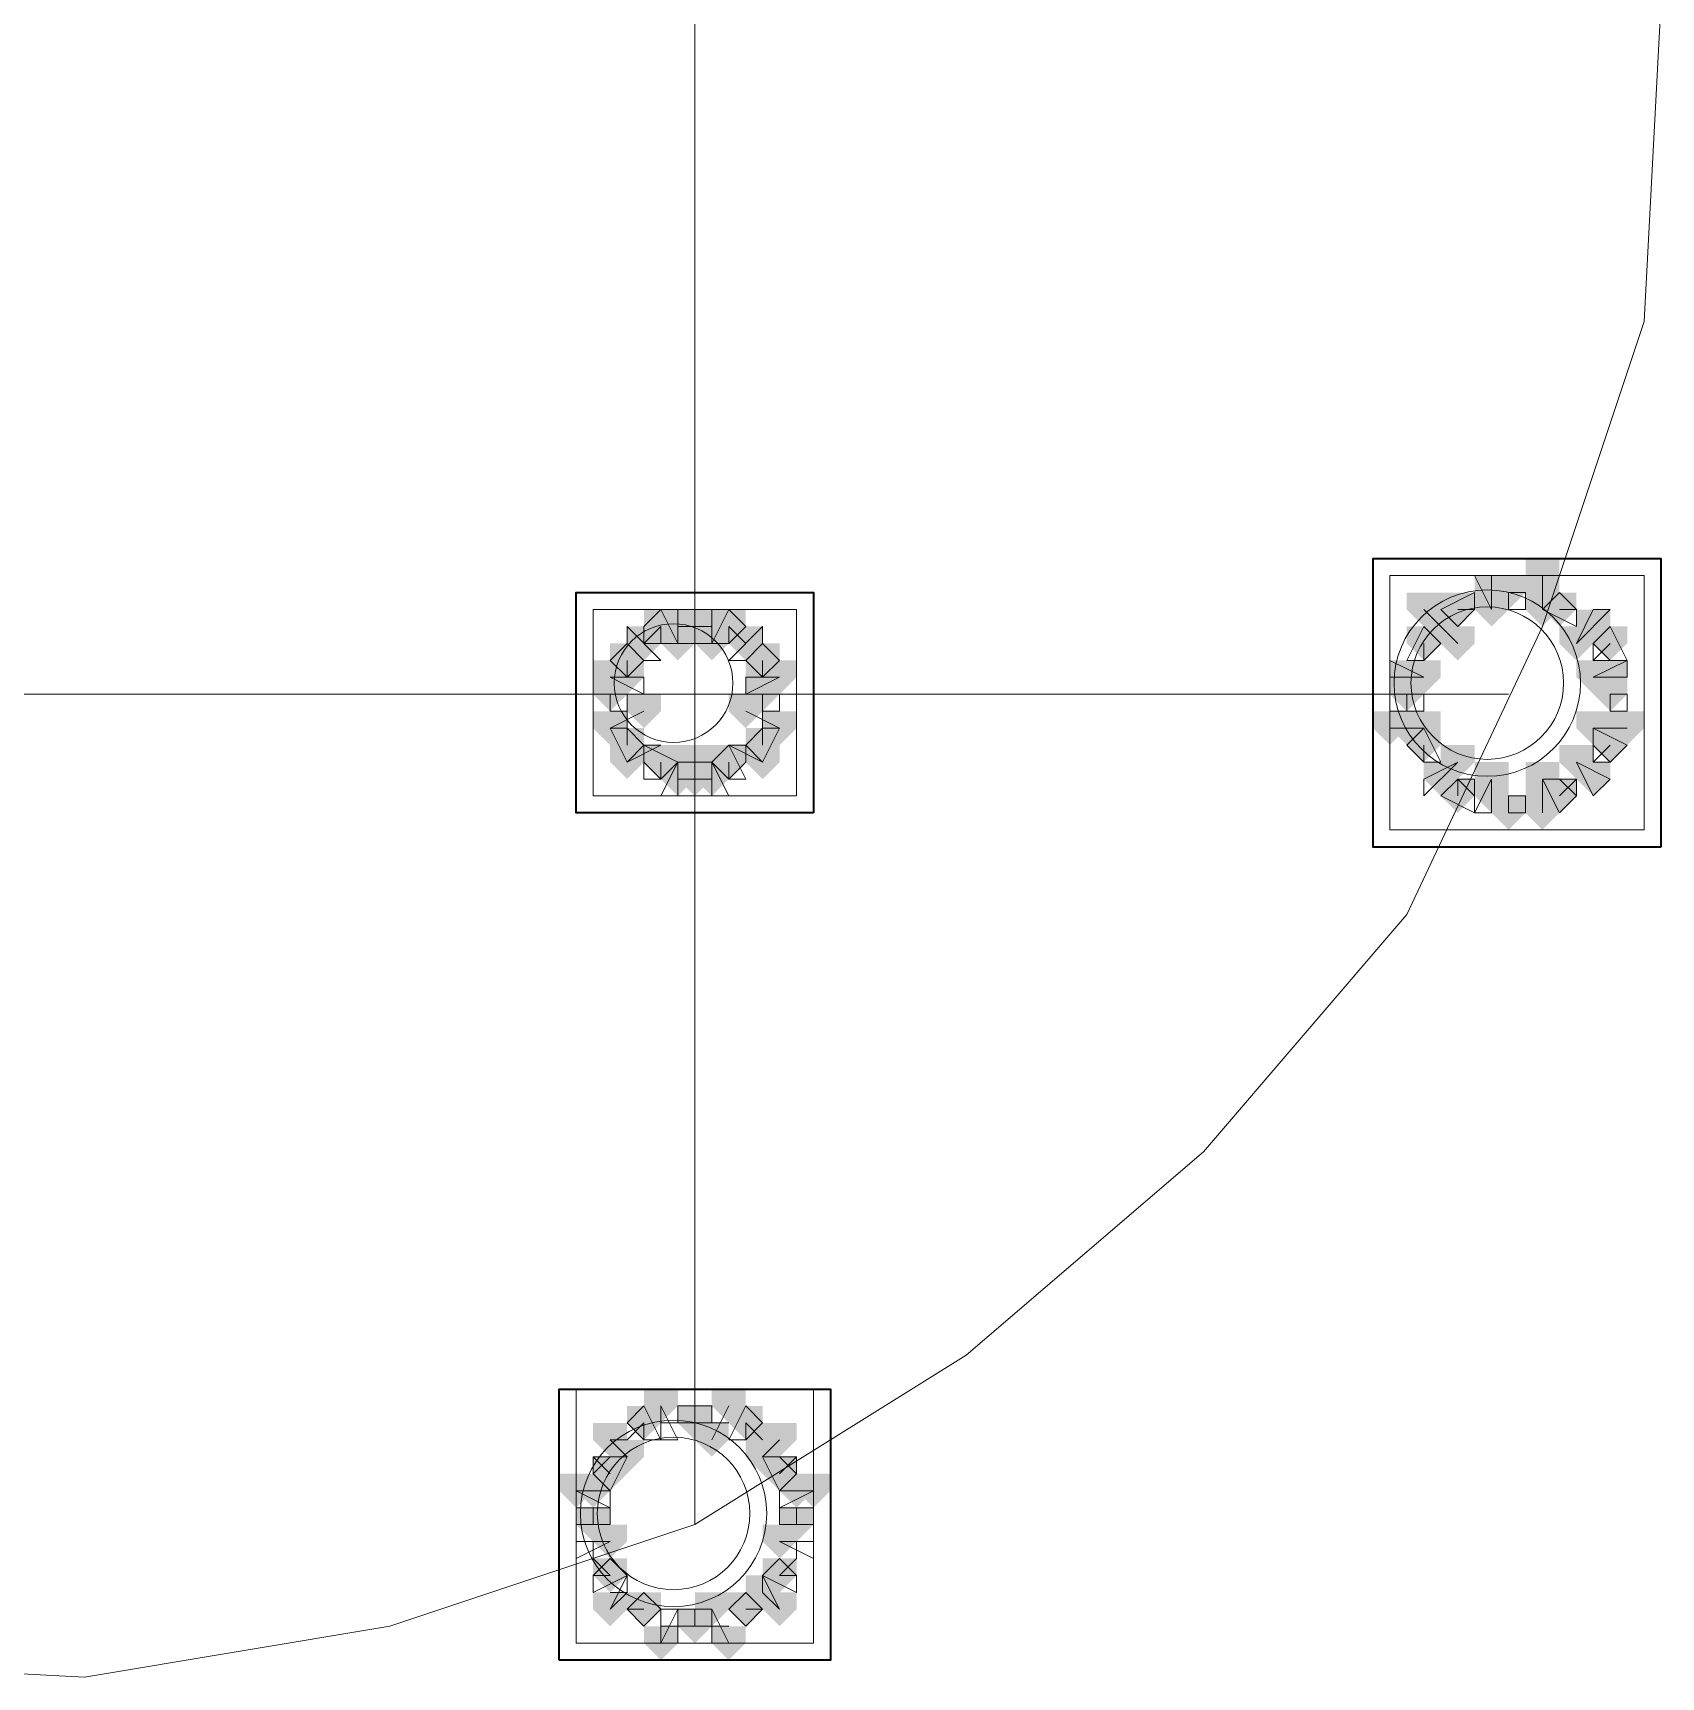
# Model space of a CAD drawing. Header units: millimetres. Extents: x 2315 to 4619, y 1334 to 1897.
# Drawn here: x 3486.15 to 3492.02, y 1548.66 to 1554.59 of the extents above; entities that cross this region are included whole.
import ezdxf

# ---------------------------------------------------------------- set-up
doc = ezdxf.new("R2010")
doc.units = ezdxf.units.MM
for name, color, linetype, true_color in [('PDF_10', 7, 'Continuous', 0x00b85c), ('PDF_AXIS', 7, 'Continuous', 0x00b85c), ('PDF_柱构件', 7, 'Continuous', 0x00b85c), ('PDF_转运站初步方案', 7, 'Continuous', 0x00b85c)]:
    doc.layers.add(name, color=color, linetype=linetype, true_color=true_color)
doc.layers.add('PDF_中心线层', color=1, linetype='Continuous')
doc.layers.add('PDF_粗实线层', color=7, linetype='Continuous')

msp = doc.modelspace()

# ---------------------------------------------------------------- hatches: boundary and pattern name
at = {"layer": 'PDF_10', "transparency": 33554559}
for points in [[(3491.4677, 1552.6298), (3491.4066, 1552.6298), (3491.4066, 1552.5687), (3491.4677, 1552.5076), (3491.5288, 1552.5687), (3491.5288, 1552.6298)], [(3491.4677, 1552.6298), (3491.4066, 1552.6298), (3491.4066, 1552.5687), (3491.4677, 1552.5076), (3491.5288, 1552.5687), (3491.5288, 1552.6298)], [(3491.2844, 1552.5687), (3491.2234, 1552.5687), (3491.2234, 1552.5076), (3491.2844, 1552.4466), (3491.3455, 1552.5076), (3491.3455, 1552.5687)], [(3491.2844, 1552.5687), (3491.2234, 1552.5687), (3491.2234, 1552.5076), (3491.2844, 1552.4466), (3491.3455, 1552.5076), (3491.3455, 1552.5687)], [(3491.2844, 1552.5687), (3491.2234, 1552.5687), (3491.2234, 1552.5076), (3491.2844, 1552.4466), (3491.3455, 1552.5076), (3491.3455, 1552.5687)], [(3491.6509, 1552.5687), (3491.5898, 1552.5687), (3491.5898, 1552.5076), (3491.6509, 1552.4466), (3491.712, 1552.5076), (3491.712, 1552.5687)], [(3491.6509, 1552.5687), (3491.5898, 1552.5687), (3491.5898, 1552.5076), (3491.6509, 1552.4466), (3491.712, 1552.5076), (3491.712, 1552.5687)], [(3488.4136, 1552.5076), (3488.3525, 1552.5076), (3488.3525, 1552.4466), (3488.4136, 1552.3855), (3488.4747, 1552.4466), (3488.4747, 1552.5076)], [(3488.4136, 1552.5076), (3488.3525, 1552.5076), (3488.3525, 1552.4466), (3488.4136, 1552.3855), (3488.4747, 1552.4466), (3488.4747, 1552.5076)], [(3488.5358, 1552.5076), (3488.4747, 1552.5076), (3488.4747, 1552.4466), (3488.5358, 1552.3855), (3488.5969, 1552.4466), (3488.5969, 1552.5076)], [(3488.5358, 1552.5076), (3488.4747, 1552.5076), (3488.4747, 1552.4466), (3488.5358, 1552.3855), (3488.5969, 1552.4466), (3488.5969, 1552.5076)], [(3488.6579, 1552.5076), (3488.5969, 1552.5076), (3488.5969, 1552.4466), (3488.6579, 1552.3855), (3488.719, 1552.4466), (3488.719, 1552.5076)], [(3488.6579, 1552.5076), (3488.5969, 1552.5076), (3488.5969, 1552.4466), (3488.6579, 1552.3855), (3488.719, 1552.4466), (3488.719, 1552.5076)], [(3491.1623, 1552.4466), (3491.1012, 1552.4466), (3491.1012, 1552.3855), (3491.1623, 1552.3244), (3491.2234, 1552.3855), (3491.2234, 1552.4466)], [(3491.1623, 1552.4466), (3491.1012, 1552.4466), (3491.1012, 1552.3855), (3491.1623, 1552.3244), (3491.2234, 1552.3855), (3491.2234, 1552.4466)], [(3491.8342, 1552.4466), (3491.7731, 1552.4466), (3491.7731, 1552.3855), (3491.8342, 1552.3244), (3491.8952, 1552.3855), (3491.8952, 1552.4466)], [(3491.8342, 1552.4466), (3491.7731, 1552.4466), (3491.7731, 1552.3855), (3491.8342, 1552.3244), (3491.8952, 1552.3855), (3491.8952, 1552.4466)], [(3488.2915, 1552.3855), (3488.2304, 1552.3855), (3488.2304, 1552.3244), (3488.2915, 1552.2633), (3488.3525, 1552.3244), (3488.3525, 1552.3855)], [(3488.2915, 1552.3855), (3488.2304, 1552.3855), (3488.2304, 1552.3244), (3488.2915, 1552.2633), (3488.3525, 1552.3244), (3488.3525, 1552.3855)], [(3488.2915, 1552.3855), (3488.2304, 1552.3855), (3488.2304, 1552.3244), (3488.2915, 1552.2633), (3488.3525, 1552.3244), (3488.3525, 1552.3855)], [(3488.7801, 1552.3855), (3488.719, 1552.3855), (3488.719, 1552.3244), (3488.7801, 1552.2633), (3488.8412, 1552.3244), (3488.8412, 1552.3855)], [(3488.7801, 1552.3855), (3488.719, 1552.3855), (3488.719, 1552.3244), (3488.7801, 1552.2633), (3488.8412, 1552.3244), (3488.8412, 1552.3855)], [(3488.7801, 1552.3855), (3488.719, 1552.3855), (3488.719, 1552.3244), (3488.7801, 1552.2633), (3488.8412, 1552.3244), (3488.8412, 1552.3855)], [(3488.2304, 1552.2633), (3488.1693, 1552.2633), (3488.1693, 1552.2022), (3488.2304, 1552.1412), (3488.2915, 1552.2022), (3488.2915, 1552.2633)], [(3488.2304, 1552.2633), (3488.1693, 1552.2633), (3488.1693, 1552.2022), (3488.2304, 1552.1412), (3488.2915, 1552.2022), (3488.2915, 1552.2633)], [(3488.7801, 1552.2633), (3488.719, 1552.2633), (3488.719, 1552.2022), (3488.7801, 1552.1412), (3488.8412, 1552.2022), (3488.8412, 1552.2633)], [(3488.7801, 1552.2633), (3488.719, 1552.2633), (3488.719, 1552.2022), (3488.7801, 1552.1412), (3488.8412, 1552.2022), (3488.8412, 1552.2633)], [(3491.1012, 1552.2633), (3491.0401, 1552.2633), (3491.0401, 1552.2022), (3491.1012, 1552.1412), (3491.1623, 1552.2022), (3491.1623, 1552.2633)], [(3491.1012, 1552.2633), (3491.0401, 1552.2633), (3491.0401, 1552.2022), (3491.1012, 1552.1412), (3491.1623, 1552.2022), (3491.1623, 1552.2633)], [(3491.8342, 1552.2633), (3491.7731, 1552.2633), (3491.7731, 1552.2022), (3491.8342, 1552.1412), (3491.8952, 1552.2022), (3491.8952, 1552.2633)], [(3491.8342, 1552.2633), (3491.7731, 1552.2633), (3491.7731, 1552.2022), (3491.8342, 1552.1412), (3491.8952, 1552.2022), (3491.8952, 1552.2633)], [(3488.2915, 1552.0801), (3488.2304, 1552.0801), (3488.2304, 1552.019), (3488.2915, 1551.9579), (3488.3525, 1552.019), (3488.3525, 1552.0801)], [(3488.2915, 1552.0801), (3488.2304, 1552.0801), (3488.2304, 1552.019), (3488.2915, 1551.9579), (3488.3525, 1552.019), (3488.3525, 1552.0801)], [(3488.7801, 1552.0801), (3488.719, 1552.0801), (3488.719, 1552.019), (3488.7801, 1551.9579), (3488.8412, 1552.019), (3488.8412, 1552.0801)], [(3488.7801, 1552.0801), (3488.719, 1552.0801), (3488.719, 1552.019), (3488.7801, 1551.9579), (3488.8412, 1552.019), (3488.8412, 1552.0801)], [(3491.1623, 1552.0801), (3491.1012, 1552.0801), (3491.1012, 1552.019), (3491.1623, 1551.9579), (3491.2234, 1552.019), (3491.2234, 1552.0801)], [(3491.1623, 1552.0801), (3491.1012, 1552.0801), (3491.1012, 1552.019), (3491.1623, 1551.9579), (3491.2234, 1552.019), (3491.2234, 1552.0801)], [(3491.8342, 1552.0801), (3491.7731, 1552.0801), (3491.7731, 1552.019), (3491.8342, 1551.9579), (3491.8952, 1552.019), (3491.8952, 1552.0801)], [(3491.8342, 1552.0801), (3491.7731, 1552.0801), (3491.7731, 1552.019), (3491.8342, 1551.9579), (3491.8952, 1552.019), (3491.8952, 1552.0801)], [(3488.4136, 1552.019), (3488.3525, 1552.019), (3488.3525, 1551.9579), (3488.4136, 1551.8968), (3488.4747, 1551.9579), (3488.4747, 1552.019)], [(3488.4136, 1552.019), (3488.3525, 1552.019), (3488.3525, 1551.9579), (3488.4136, 1551.8968), (3488.4747, 1551.9579), (3488.4747, 1552.019)], [(3488.6579, 1552.019), (3488.5969, 1552.019), (3488.5969, 1551.9579), (3488.6579, 1551.8968), (3488.719, 1551.9579), (3488.719, 1552.019)], [(3488.6579, 1552.019), (3488.5969, 1552.019), (3488.5969, 1551.9579), (3488.6579, 1551.8968), (3488.719, 1551.9579), (3488.719, 1552.019)], [(3488.5358, 1551.9579), (3488.4747, 1551.9579), (3488.4747, 1551.8968), (3488.5358, 1551.8357), (3488.5969, 1551.8968), (3488.5969, 1551.9579)], [(3488.5358, 1551.9579), (3488.4747, 1551.9579), (3488.4747, 1551.8968), (3488.5358, 1551.8357), (3488.5969, 1551.8968), (3488.5969, 1551.9579)], [(3491.2844, 1551.8968), (3491.2234, 1551.8968), (3491.2234, 1551.8357), (3491.2844, 1551.7747), (3491.3455, 1551.8357), (3491.3455, 1551.8968)], [(3491.2844, 1551.8968), (3491.2234, 1551.8968), (3491.2234, 1551.8357), (3491.2844, 1551.7747), (3491.3455, 1551.8357), (3491.3455, 1551.8968)], [(3491.6509, 1551.8968), (3491.5898, 1551.8968), (3491.5898, 1551.8357), (3491.6509, 1551.7747), (3491.712, 1551.8357), (3491.712, 1551.8968)], [(3491.6509, 1551.8968), (3491.5898, 1551.8968), (3491.5898, 1551.8357), (3491.6509, 1551.7747), (3491.712, 1551.8357), (3491.712, 1551.8968)], [(3491.4677, 1551.8357), (3491.4066, 1551.8357), (3491.4066, 1551.7747), (3491.4677, 1551.7136), (3491.5288, 1551.7747), (3491.5288, 1551.8357)], [(3491.4677, 1551.8357), (3491.4066, 1551.8357), (3491.4066, 1551.7747), (3491.4677, 1551.7136), (3491.5288, 1551.7747), (3491.5288, 1551.8357)], [(3488.3525, 1549.6368), (3488.2915, 1549.6368), (3488.2915, 1549.5757), (3488.3525, 1549.5147), (3488.4136, 1549.5757), (3488.4136, 1549.6368)], [(3488.3525, 1549.6368), (3488.2915, 1549.6368), (3488.2915, 1549.5757), (3488.3525, 1549.5147), (3488.4136, 1549.5757), (3488.4136, 1549.6368)], [(3488.5358, 1549.6368), (3488.4747, 1549.6368), (3488.4747, 1549.5757), (3488.5358, 1549.5147), (3488.5969, 1549.5757), (3488.5969, 1549.6368)], [(3488.5358, 1549.6368), (3488.4747, 1549.6368), (3488.4747, 1549.5757), (3488.5358, 1549.5147), (3488.5969, 1549.5757), (3488.5969, 1549.6368)], [(3488.719, 1549.6368), (3488.6579, 1549.6368), (3488.6579, 1549.5757), (3488.719, 1549.5147), (3488.7801, 1549.5757), (3488.7801, 1549.6368)], [(3488.719, 1549.6368), (3488.6579, 1549.6368), (3488.6579, 1549.5757), (3488.719, 1549.5147), (3488.7801, 1549.5757), (3488.7801, 1549.6368)], [(3488.2304, 1549.4536), (3488.1693, 1549.4536), (3488.1693, 1549.3925), (3488.2304, 1549.3314), (3488.2915, 1549.3925), (3488.2915, 1549.4536)], [(3488.2304, 1549.4536), (3488.1693, 1549.4536), (3488.1693, 1549.3925), (3488.2304, 1549.3314), (3488.2915, 1549.3925), (3488.2915, 1549.4536)], [(3488.8412, 1549.4536), (3488.7801, 1549.4536), (3488.7801, 1549.3925), (3488.8412, 1549.3314), (3488.9023, 1549.3925), (3488.9023, 1549.4536)], [(3488.8412, 1549.4536), (3488.7801, 1549.4536), (3488.7801, 1549.3925), (3488.8412, 1549.3314), (3488.9023, 1549.3925), (3488.9023, 1549.4536)], [(3488.1693, 1549.2703), (3488.1082, 1549.2703), (3488.1082, 1549.2093), (3488.1693, 1549.1482), (3488.2304, 1549.2093), (3488.2304, 1549.2703)], [(3488.1693, 1549.2703), (3488.1082, 1549.2703), (3488.1082, 1549.2093), (3488.1693, 1549.1482), (3488.2304, 1549.2093), (3488.2304, 1549.2703)], [(3488.9023, 1549.2703), (3488.8412, 1549.2703), (3488.8412, 1549.2093), (3488.9023, 1549.1482), (3488.9634, 1549.2093), (3488.9634, 1549.2703)], [(3488.9023, 1549.2703), (3488.8412, 1549.2703), (3488.8412, 1549.2093), (3488.9023, 1549.1482), (3488.9634, 1549.2093), (3488.9634, 1549.2703)], [(3488.2304, 1549.0871), (3488.1693, 1549.0871), (3488.1693, 1549.026), (3488.2304, 1548.9649), (3488.2915, 1549.026), (3488.2915, 1549.0871)], [(3488.2304, 1549.0871), (3488.1693, 1549.0871), (3488.1693, 1549.026), (3488.2304, 1548.9649), (3488.2915, 1549.026), (3488.2915, 1549.0871)], [(3488.8412, 1549.0871), (3488.7801, 1549.0871), (3488.7801, 1549.026), (3488.8412, 1548.9649), (3488.9023, 1549.026), (3488.9023, 1549.0871)], [(3488.8412, 1549.0871), (3488.7801, 1549.0871), (3488.7801, 1549.026), (3488.8412, 1548.9649), (3488.9023, 1549.026), (3488.9023, 1549.0871)], [(3488.3525, 1548.9649), (3488.2915, 1548.9649), (3488.2915, 1548.9039), (3488.3525, 1548.8428), (3488.4136, 1548.9039), (3488.4136, 1548.9649)], [(3488.3525, 1548.9649), (3488.2915, 1548.9649), (3488.2915, 1548.9039), (3488.3525, 1548.8428), (3488.4136, 1548.9039), (3488.4136, 1548.9649)], [(3488.3525, 1548.9649), (3488.2915, 1548.9649), (3488.2915, 1548.9039), (3488.3525, 1548.8428), (3488.4136, 1548.9039), (3488.4136, 1548.9649)], [(3488.719, 1548.9649), (3488.6579, 1548.9649), (3488.6579, 1548.9039), (3488.719, 1548.8428), (3488.7801, 1548.9039), (3488.7801, 1548.9649)], [(3488.719, 1548.9649), (3488.6579, 1548.9649), (3488.6579, 1548.9039), (3488.719, 1548.8428), (3488.7801, 1548.9039), (3488.7801, 1548.9649)], [(3488.719, 1548.9649), (3488.6579, 1548.9649), (3488.6579, 1548.9039), (3488.719, 1548.8428), (3488.7801, 1548.9039), (3488.7801, 1548.9649)], [(3488.5358, 1548.9039), (3488.4747, 1548.9039), (3488.4747, 1548.8428), (3488.5358, 1548.7817), (3488.5969, 1548.8428), (3488.5969, 1548.9039)], [(3488.5358, 1548.9039), (3488.4747, 1548.9039), (3488.4747, 1548.8428), (3488.5358, 1548.7817), (3488.5969, 1548.8428), (3488.5969, 1548.9039)]]:
    msp.add_hatch(color=256, dxfattribs=at).paths.add_polyline_path(points)
at = {"layer": 'PDF_柱构件', "transparency": 33554559}
for points in [[(3491.5898, 1552.6909), (3491.5288, 1552.6909), (3491.5288, 1552.6298), (3491.5898, 1552.5687), (3491.6509, 1552.6298), (3491.6509, 1552.6909)], [(3491.4066, 1552.6298), (3491.3455, 1552.6298), (3491.3455, 1552.5687), (3491.4066, 1552.5076), (3491.4677, 1552.5687), (3491.4677, 1552.6298)], [(3491.5898, 1552.6298), (3491.5288, 1552.6298), (3491.5288, 1552.5687), (3491.5898, 1552.5076), (3491.6509, 1552.5687), (3491.6509, 1552.6298)], [(3491.1623, 1552.5687), (3491.1012, 1552.5687), (3491.1012, 1552.5076), (3491.1623, 1552.4466), (3491.2234, 1552.5076), (3491.2234, 1552.5687)], [(3491.4066, 1552.5687), (3491.3455, 1552.5687), (3491.3455, 1552.5076), (3491.4066, 1552.4466), (3491.4677, 1552.5076), (3491.4677, 1552.5687)], [(3491.5898, 1552.5687), (3491.5288, 1552.5687), (3491.5288, 1552.5076), (3491.5898, 1552.4466), (3491.6509, 1552.5076), (3491.6509, 1552.5687)], [(3488.4747, 1552.5076), (3488.4136, 1552.5076), (3488.4136, 1552.4466), (3488.4747, 1552.3855), (3488.5358, 1552.4466), (3488.5358, 1552.5076)], [(3488.5969, 1552.5076), (3488.5358, 1552.5076), (3488.5358, 1552.4466), (3488.5969, 1552.3855), (3488.6579, 1552.4466), (3488.6579, 1552.5076)], [(3491.2234, 1552.5076), (3491.1623, 1552.5076), (3491.1623, 1552.4466), (3491.2234, 1552.3855), (3491.2844, 1552.4466), (3491.2844, 1552.5076)], [(3491.7731, 1552.5076), (3491.712, 1552.5076), (3491.712, 1552.4466), (3491.7731, 1552.3855), (3491.8342, 1552.4466), (3491.8342, 1552.5076)], [(3488.3525, 1552.4466), (3488.2915, 1552.4466), (3488.2915, 1552.3855), (3488.3525, 1552.3244), (3488.4136, 1552.3855), (3488.4136, 1552.4466)], [(3488.4747, 1552.4466), (3488.4136, 1552.4466), (3488.4136, 1552.3855), (3488.4747, 1552.3244), (3488.5358, 1552.3855), (3488.5358, 1552.4466)], [(3488.5969, 1552.4466), (3488.5358, 1552.4466), (3488.5358, 1552.3855), (3488.5969, 1552.3244), (3488.6579, 1552.3855), (3488.6579, 1552.4466)], [(3488.719, 1552.4466), (3488.6579, 1552.4466), (3488.6579, 1552.3855), (3488.719, 1552.3244), (3488.7801, 1552.3855), (3488.7801, 1552.4466)], [(3491.2844, 1552.4466), (3491.2234, 1552.4466), (3491.2234, 1552.3855), (3491.2844, 1552.3244), (3491.3455, 1552.3855), (3491.3455, 1552.4466)], [(3491.712, 1552.4466), (3491.6509, 1552.4466), (3491.6509, 1552.3855), (3491.712, 1552.3244), (3491.7731, 1552.3855), (3491.7731, 1552.4466)], [(3488.2304, 1552.3244), (3488.1693, 1552.3244), (3488.1693, 1552.2633), (3488.2304, 1552.2022), (3488.2915, 1552.2633), (3488.2915, 1552.3244)], [(3488.2915, 1552.3244), (3488.2304, 1552.3244), (3488.2304, 1552.2633), (3488.2915, 1552.2022), (3488.3525, 1552.2633), (3488.3525, 1552.3244)], [(3488.7801, 1552.3244), (3488.719, 1552.3244), (3488.719, 1552.2633), (3488.7801, 1552.2022), (3488.8412, 1552.2633), (3488.8412, 1552.3244)], [(3488.8412, 1552.3244), (3488.7801, 1552.3244), (3488.7801, 1552.2633), (3488.8412, 1552.2022), (3488.9023, 1552.2633), (3488.9023, 1552.3244)], [(3491.1012, 1552.3244), (3491.0401, 1552.3244), (3491.0401, 1552.2633), (3491.1012, 1552.2022), (3491.1623, 1552.2633), (3491.1623, 1552.3244)], [(3491.1623, 1552.3244), (3491.1012, 1552.3244), (3491.1012, 1552.2633), (3491.1623, 1552.2022), (3491.2234, 1552.2633), (3491.2234, 1552.3244)], [(3491.7731, 1552.3244), (3491.712, 1552.3244), (3491.712, 1552.2633), (3491.7731, 1552.2022), (3491.8342, 1552.2633), (3491.8342, 1552.3244)], [(3491.8342, 1552.3244), (3491.7731, 1552.3244), (3491.7731, 1552.2633), (3491.8342, 1552.2022), (3491.8952, 1552.2633), (3491.8952, 1552.3244)], [(3488.3525, 1552.2022), (3488.2915, 1552.2022), (3488.2915, 1552.1412), (3488.3525, 1552.0801), (3488.4136, 1552.1412), (3488.4136, 1552.2022)], [(3488.719, 1552.2022), (3488.6579, 1552.2022), (3488.6579, 1552.1412), (3488.719, 1552.0801), (3488.7801, 1552.1412), (3488.7801, 1552.2022)], [(3488.2304, 1552.1412), (3488.1693, 1552.1412), (3488.1693, 1552.0801), (3488.2304, 1552.019), (3488.2915, 1552.0801), (3488.2915, 1552.1412)], [(3488.8412, 1552.1412), (3488.7801, 1552.1412), (3488.7801, 1552.0801), (3488.8412, 1552.019), (3488.9023, 1552.0801), (3488.9023, 1552.1412)], [(3491.0401, 1552.1412), (3490.979, 1552.1412), (3490.979, 1552.0801), (3491.0401, 1552.019), (3491.1012, 1552.0801), (3491.1012, 1552.1412)], [(3491.1012, 1552.1412), (3491.0401, 1552.1412), (3491.0401, 1552.0801), (3491.1012, 1552.019), (3491.1623, 1552.0801), (3491.1623, 1552.1412)], [(3491.1623, 1552.1412), (3491.1012, 1552.1412), (3491.1012, 1552.0801), (3491.1623, 1552.019), (3491.2234, 1552.0801), (3491.2234, 1552.1412)], [(3491.7731, 1552.1412), (3491.712, 1552.1412), (3491.712, 1552.0801), (3491.7731, 1552.019), (3491.8342, 1552.0801), (3491.8342, 1552.1412)], [(3491.8342, 1552.1412), (3491.7731, 1552.1412), (3491.7731, 1552.0801), (3491.8342, 1552.019), (3491.8952, 1552.0801), (3491.8952, 1552.1412)], [(3491.8952, 1552.1412), (3491.8342, 1552.1412), (3491.8342, 1552.0801), (3491.8952, 1552.019), (3491.9563, 1552.0801), (3491.9563, 1552.1412)], [(3488.2915, 1552.019), (3488.2304, 1552.019), (3488.2304, 1551.9579), (3488.2915, 1551.8968), (3488.3525, 1551.9579), (3488.3525, 1552.019)], [(3488.4747, 1552.019), (3488.4136, 1552.019), (3488.4136, 1551.9579), (3488.4747, 1551.8968), (3488.5358, 1551.9579), (3488.5358, 1552.019)], [(3488.5969, 1552.019), (3488.5358, 1552.019), (3488.5358, 1551.9579), (3488.5969, 1551.8968), (3488.6579, 1551.9579), (3488.6579, 1552.019)], [(3488.7801, 1552.019), (3488.719, 1552.019), (3488.719, 1551.9579), (3488.7801, 1551.8968), (3488.8412, 1551.9579), (3488.8412, 1552.019)], [(3491.2844, 1552.019), (3491.2234, 1552.019), (3491.2234, 1551.9579), (3491.2844, 1551.8968), (3491.3455, 1551.9579), (3491.3455, 1552.019)], [(3491.712, 1552.019), (3491.6509, 1552.019), (3491.6509, 1551.9579), (3491.712, 1551.8968), (3491.7731, 1551.9579), (3491.7731, 1552.019)], [(3488.4747, 1551.9579), (3488.4136, 1551.9579), (3488.4136, 1551.8968), (3488.4747, 1551.8357), (3488.5358, 1551.8968), (3488.5358, 1551.9579)], [(3488.5969, 1551.9579), (3488.5358, 1551.9579), (3488.5358, 1551.8968), (3488.5969, 1551.8357), (3488.6579, 1551.8968), (3488.6579, 1551.9579)], [(3491.2234, 1551.9579), (3491.1623, 1551.9579), (3491.1623, 1551.8968), (3491.2234, 1551.8357), (3491.2844, 1551.8968), (3491.2844, 1551.9579)], [(3491.4066, 1551.9579), (3491.3455, 1551.9579), (3491.3455, 1551.8968), (3491.4066, 1551.8357), (3491.4677, 1551.8968), (3491.4677, 1551.9579)], [(3491.5898, 1551.9579), (3491.5288, 1551.9579), (3491.5288, 1551.8968), (3491.5898, 1551.8357), (3491.6509, 1551.8968), (3491.6509, 1551.9579)], [(3491.7731, 1551.9579), (3491.712, 1551.9579), (3491.712, 1551.8968), (3491.7731, 1551.8357), (3491.8342, 1551.8968), (3491.8342, 1551.9579)], [(3491.4066, 1551.8968), (3491.3455, 1551.8968), (3491.3455, 1551.8357), (3491.4066, 1551.7747), (3491.4677, 1551.8357), (3491.4677, 1551.8968)], [(3491.5898, 1551.8968), (3491.5288, 1551.8968), (3491.5288, 1551.8357), (3491.5898, 1551.7747), (3491.6509, 1551.8357), (3491.6509, 1551.8968)], [(3491.5898, 1551.8357), (3491.5288, 1551.8357), (3491.5288, 1551.7747), (3491.5898, 1551.7136), (3491.6509, 1551.7747), (3491.6509, 1551.8357)], [(3488.4136, 1549.6979), (3488.3525, 1549.6979), (3488.3525, 1549.6368), (3488.4136, 1549.5757), (3488.4747, 1549.6368), (3488.4747, 1549.6979)], [(3488.6579, 1549.6979), (3488.5969, 1549.6979), (3488.5969, 1549.6368), (3488.6579, 1549.5757), (3488.719, 1549.6368), (3488.719, 1549.6979)], [(3488.2304, 1549.5757), (3488.1693, 1549.5757), (3488.1693, 1549.5147), (3488.2304, 1549.4536), (3488.2915, 1549.5147), (3488.2915, 1549.5757)], [(3488.5969, 1549.5757), (3488.5358, 1549.5757), (3488.5358, 1549.5147), (3488.5969, 1549.4536), (3488.6579, 1549.5147), (3488.6579, 1549.5757)], [(3488.7801, 1549.5757), (3488.719, 1549.5757), (3488.719, 1549.5147), (3488.7801, 1549.4536), (3488.8412, 1549.5147), (3488.8412, 1549.5757)], [(3488.8412, 1549.5757), (3488.7801, 1549.5757), (3488.7801, 1549.5147), (3488.8412, 1549.4536), (3488.9023, 1549.5147), (3488.9023, 1549.5757)], [(3488.2915, 1549.5147), (3488.2304, 1549.5147), (3488.2304, 1549.4536), (3488.2915, 1549.3925), (3488.3525, 1549.4536), (3488.3525, 1549.5147)], [(3488.7801, 1549.5147), (3488.719, 1549.5147), (3488.719, 1549.4536), (3488.7801, 1549.3925), (3488.8412, 1549.4536), (3488.8412, 1549.5147)], [(3488.1082, 1549.3925), (3488.0471, 1549.3925), (3488.0471, 1549.3314), (3488.1082, 1549.2703), (3488.1693, 1549.3314), (3488.1693, 1549.3925)], [(3488.1693, 1549.3925), (3488.1082, 1549.3925), (3488.1082, 1549.3314), (3488.1693, 1549.2703), (3488.2304, 1549.3314), (3488.2304, 1549.3925)], [(3488.9023, 1549.3925), (3488.8412, 1549.3925), (3488.8412, 1549.3314), (3488.9023, 1549.2703), (3488.9634, 1549.3314), (3488.9634, 1549.3925)], [(3488.9634, 1549.3925), (3488.9023, 1549.3925), (3488.9023, 1549.3314), (3488.9634, 1549.2703), (3489.0244, 1549.3314), (3489.0244, 1549.3925)], [(3488.2304, 1549.2093), (3488.1693, 1549.2093), (3488.1693, 1549.1482), (3488.2304, 1549.0871), (3488.2915, 1549.1482), (3488.2915, 1549.2093)], [(3488.8412, 1549.2093), (3488.7801, 1549.2093), (3488.7801, 1549.1482), (3488.8412, 1549.0871), (3488.9023, 1549.1482), (3488.9023, 1549.2093)], [(3488.7801, 1549.026), (3488.719, 1549.026), (3488.719, 1548.9649), (3488.7801, 1548.9039), (3488.8412, 1548.9649), (3488.8412, 1549.026)], [(3488.2304, 1548.9649), (3488.1693, 1548.9649), (3488.1693, 1548.9039), (3488.2304, 1548.8428), (3488.2915, 1548.9039), (3488.2915, 1548.9649)], [(3488.5969, 1548.9649), (3488.5358, 1548.9649), (3488.5358, 1548.9039), (3488.5969, 1548.8428), (3488.6579, 1548.9039), (3488.6579, 1548.9649)], [(3488.8412, 1548.9649), (3488.7801, 1548.9649), (3488.7801, 1548.9039), (3488.8412, 1548.8428), (3488.9023, 1548.9039), (3488.9023, 1548.9649)], [(3488.4136, 1548.8428), (3488.3525, 1548.8428), (3488.3525, 1548.7817), (3488.4136, 1548.7206), (3488.4747, 1548.7817), (3488.4747, 1548.8428)], [(3488.6579, 1548.8428), (3488.5969, 1548.8428), (3488.5969, 1548.7817), (3488.6579, 1548.7206), (3488.719, 1548.7817), (3488.719, 1548.8428)]]:
    msp.add_hatch(color=256, dxfattribs=at).paths.add_polyline_path(points)
at = {"layer": 'PDF_转运站初步方案', "transparency": 33554559}
for points in [[(3491.4677, 1552.6298), (3491.4066, 1552.6298), (3491.4066, 1552.5687), (3491.4677, 1552.5076), (3491.5288, 1552.5687), (3491.5288, 1552.6298)], [(3491.4677, 1552.6298), (3491.4066, 1552.6298), (3491.4066, 1552.5687), (3491.4677, 1552.5076), (3491.5288, 1552.5687), (3491.5288, 1552.6298)], [(3491.2844, 1552.5687), (3491.2234, 1552.5687), (3491.2234, 1552.5076), (3491.2844, 1552.4466), (3491.3455, 1552.5076), (3491.3455, 1552.5687)], [(3491.2844, 1552.5687), (3491.2234, 1552.5687), (3491.2234, 1552.5076), (3491.2844, 1552.4466), (3491.3455, 1552.5076), (3491.3455, 1552.5687)], [(3491.6509, 1552.5687), (3491.5898, 1552.5687), (3491.5898, 1552.5076), (3491.6509, 1552.4466), (3491.712, 1552.5076), (3491.712, 1552.5687)], [(3491.6509, 1552.5687), (3491.5898, 1552.5687), (3491.5898, 1552.5076), (3491.6509, 1552.4466), (3491.712, 1552.5076), (3491.712, 1552.5687)], [(3488.4136, 1552.5076), (3488.3525, 1552.5076), (3488.3525, 1552.4466), (3488.4136, 1552.3855), (3488.4747, 1552.4466), (3488.4747, 1552.5076)], [(3488.4136, 1552.5076), (3488.3525, 1552.5076), (3488.3525, 1552.4466), (3488.4136, 1552.3855), (3488.4747, 1552.4466), (3488.4747, 1552.5076)], [(3488.5358, 1552.5076), (3488.4747, 1552.5076), (3488.4747, 1552.4466), (3488.5358, 1552.3855), (3488.5969, 1552.4466), (3488.5969, 1552.5076)], [(3488.5358, 1552.5076), (3488.4747, 1552.5076), (3488.4747, 1552.4466), (3488.5358, 1552.3855), (3488.5969, 1552.4466), (3488.5969, 1552.5076)], [(3488.6579, 1552.5076), (3488.5969, 1552.5076), (3488.5969, 1552.4466), (3488.6579, 1552.3855), (3488.719, 1552.4466), (3488.719, 1552.5076)], [(3488.6579, 1552.5076), (3488.5969, 1552.5076), (3488.5969, 1552.4466), (3488.6579, 1552.3855), (3488.719, 1552.4466), (3488.719, 1552.5076)], [(3491.1623, 1552.4466), (3491.1012, 1552.4466), (3491.1012, 1552.3855), (3491.1623, 1552.3244), (3491.2234, 1552.3855), (3491.2234, 1552.4466)], [(3491.1623, 1552.4466), (3491.1012, 1552.4466), (3491.1012, 1552.3855), (3491.1623, 1552.3244), (3491.2234, 1552.3855), (3491.2234, 1552.4466)], [(3491.8342, 1552.4466), (3491.7731, 1552.4466), (3491.7731, 1552.3855), (3491.8342, 1552.3244), (3491.8952, 1552.3855), (3491.8952, 1552.4466)], [(3491.8342, 1552.4466), (3491.7731, 1552.4466), (3491.7731, 1552.3855), (3491.8342, 1552.3244), (3491.8952, 1552.3855), (3491.8952, 1552.4466)], [(3488.2915, 1552.3855), (3488.2304, 1552.3855), (3488.2304, 1552.3244), (3488.2915, 1552.2633), (3488.3525, 1552.3244), (3488.3525, 1552.3855)], [(3488.2915, 1552.3855), (3488.2304, 1552.3855), (3488.2304, 1552.3244), (3488.2915, 1552.2633), (3488.3525, 1552.3244), (3488.3525, 1552.3855)], [(3488.7801, 1552.3855), (3488.719, 1552.3855), (3488.719, 1552.3244), (3488.7801, 1552.2633), (3488.8412, 1552.3244), (3488.8412, 1552.3855)], [(3488.7801, 1552.3855), (3488.719, 1552.3855), (3488.719, 1552.3244), (3488.7801, 1552.2633), (3488.8412, 1552.3244), (3488.8412, 1552.3855)], [(3488.2304, 1552.2633), (3488.1693, 1552.2633), (3488.1693, 1552.2022), (3488.2304, 1552.1412), (3488.2915, 1552.2022), (3488.2915, 1552.2633)], [(3488.2304, 1552.2633), (3488.1693, 1552.2633), (3488.1693, 1552.2022), (3488.2304, 1552.1412), (3488.2915, 1552.2022), (3488.2915, 1552.2633)], [(3488.7801, 1552.2633), (3488.719, 1552.2633), (3488.719, 1552.2022), (3488.7801, 1552.1412), (3488.8412, 1552.2022), (3488.8412, 1552.2633)], [(3488.7801, 1552.2633), (3488.719, 1552.2633), (3488.719, 1552.2022), (3488.7801, 1552.1412), (3488.8412, 1552.2022), (3488.8412, 1552.2633)], [(3491.1012, 1552.2633), (3491.0401, 1552.2633), (3491.0401, 1552.2022), (3491.1012, 1552.1412), (3491.1623, 1552.2022), (3491.1623, 1552.2633)], [(3491.1012, 1552.2633), (3491.0401, 1552.2633), (3491.0401, 1552.2022), (3491.1012, 1552.1412), (3491.1623, 1552.2022), (3491.1623, 1552.2633)], [(3491.8342, 1552.2633), (3491.7731, 1552.2633), (3491.7731, 1552.2022), (3491.8342, 1552.1412), (3491.8952, 1552.2022), (3491.8952, 1552.2633)], [(3491.8342, 1552.2633), (3491.7731, 1552.2633), (3491.7731, 1552.2022), (3491.8342, 1552.1412), (3491.8952, 1552.2022), (3491.8952, 1552.2633)], [(3488.2915, 1552.0801), (3488.2304, 1552.0801), (3488.2304, 1552.019), (3488.2915, 1551.9579), (3488.3525, 1552.019), (3488.3525, 1552.0801)], [(3488.2915, 1552.0801), (3488.2304, 1552.0801), (3488.2304, 1552.019), (3488.2915, 1551.9579), (3488.3525, 1552.019), (3488.3525, 1552.0801)], [(3488.7801, 1552.0801), (3488.719, 1552.0801), (3488.719, 1552.019), (3488.7801, 1551.9579), (3488.8412, 1552.019), (3488.8412, 1552.0801)], [(3488.7801, 1552.0801), (3488.719, 1552.0801), (3488.719, 1552.019), (3488.7801, 1551.9579), (3488.8412, 1552.019), (3488.8412, 1552.0801)], [(3491.1623, 1552.0801), (3491.1012, 1552.0801), (3491.1012, 1552.019), (3491.1623, 1551.9579), (3491.2234, 1552.019), (3491.2234, 1552.0801)], [(3491.1623, 1552.0801), (3491.1012, 1552.0801), (3491.1012, 1552.019), (3491.1623, 1551.9579), (3491.2234, 1552.019), (3491.2234, 1552.0801)], [(3491.8342, 1552.0801), (3491.7731, 1552.0801), (3491.7731, 1552.019), (3491.8342, 1551.9579), (3491.8952, 1552.019), (3491.8952, 1552.0801)], [(3491.8342, 1552.0801), (3491.7731, 1552.0801), (3491.7731, 1552.019), (3491.8342, 1551.9579), (3491.8952, 1552.019), (3491.8952, 1552.0801)], [(3488.4136, 1552.019), (3488.3525, 1552.019), (3488.3525, 1551.9579), (3488.4136, 1551.8968), (3488.4747, 1551.9579), (3488.4747, 1552.019)], [(3488.4136, 1552.019), (3488.3525, 1552.019), (3488.3525, 1551.9579), (3488.4136, 1551.8968), (3488.4747, 1551.9579), (3488.4747, 1552.019)], [(3488.6579, 1552.019), (3488.5969, 1552.019), (3488.5969, 1551.9579), (3488.6579, 1551.8968), (3488.719, 1551.9579), (3488.719, 1552.019)], [(3488.6579, 1552.019), (3488.5969, 1552.019), (3488.5969, 1551.9579), (3488.6579, 1551.8968), (3488.719, 1551.9579), (3488.719, 1552.019)], [(3488.5358, 1551.9579), (3488.4747, 1551.9579), (3488.4747, 1551.8968), (3488.5358, 1551.8357), (3488.5969, 1551.8968), (3488.5969, 1551.9579)], [(3488.5358, 1551.9579), (3488.4747, 1551.9579), (3488.4747, 1551.8968), (3488.5358, 1551.8357), (3488.5969, 1551.8968), (3488.5969, 1551.9579)], [(3491.2844, 1551.8968), (3491.2234, 1551.8968), (3491.2234, 1551.8357), (3491.2844, 1551.7747), (3491.3455, 1551.8357), (3491.3455, 1551.8968)], [(3491.2844, 1551.8968), (3491.2234, 1551.8968), (3491.2234, 1551.8357), (3491.2844, 1551.7747), (3491.3455, 1551.8357), (3491.3455, 1551.8968)], [(3491.6509, 1551.8968), (3491.5898, 1551.8968), (3491.5898, 1551.8357), (3491.6509, 1551.7747), (3491.712, 1551.8357), (3491.712, 1551.8968)], [(3491.6509, 1551.8968), (3491.5898, 1551.8968), (3491.5898, 1551.8357), (3491.6509, 1551.7747), (3491.712, 1551.8357), (3491.712, 1551.8968)], [(3491.4677, 1551.8357), (3491.4066, 1551.8357), (3491.4066, 1551.7747), (3491.4677, 1551.7136), (3491.5288, 1551.7747), (3491.5288, 1551.8357)], [(3491.4677, 1551.8357), (3491.4066, 1551.8357), (3491.4066, 1551.7747), (3491.4677, 1551.7136), (3491.5288, 1551.7747), (3491.5288, 1551.8357)], [(3488.3525, 1549.6368), (3488.2915, 1549.6368), (3488.2915, 1549.5757), (3488.3525, 1549.5147), (3488.4136, 1549.5757), (3488.4136, 1549.6368)], [(3488.3525, 1549.6368), (3488.2915, 1549.6368), (3488.2915, 1549.5757), (3488.3525, 1549.5147), (3488.4136, 1549.5757), (3488.4136, 1549.6368)], [(3488.5358, 1549.6368), (3488.4747, 1549.6368), (3488.4747, 1549.5757), (3488.5358, 1549.5147), (3488.5969, 1549.5757), (3488.5969, 1549.6368)], [(3488.5358, 1549.6368), (3488.4747, 1549.6368), (3488.4747, 1549.5757), (3488.5358, 1549.5147), (3488.5969, 1549.5757), (3488.5969, 1549.6368)], [(3488.719, 1549.6368), (3488.6579, 1549.6368), (3488.6579, 1549.5757), (3488.719, 1549.5147), (3488.7801, 1549.5757), (3488.7801, 1549.6368)], [(3488.719, 1549.6368), (3488.6579, 1549.6368), (3488.6579, 1549.5757), (3488.719, 1549.5147), (3488.7801, 1549.5757), (3488.7801, 1549.6368)], [(3488.2304, 1549.4536), (3488.1693, 1549.4536), (3488.1693, 1549.3925), (3488.2304, 1549.3314), (3488.2915, 1549.3925), (3488.2915, 1549.4536)], [(3488.2304, 1549.4536), (3488.1693, 1549.4536), (3488.1693, 1549.3925), (3488.2304, 1549.3314), (3488.2915, 1549.3925), (3488.2915, 1549.4536)], [(3488.8412, 1549.4536), (3488.7801, 1549.4536), (3488.7801, 1549.3925), (3488.8412, 1549.3314), (3488.9023, 1549.3925), (3488.9023, 1549.4536)], [(3488.8412, 1549.4536), (3488.7801, 1549.4536), (3488.7801, 1549.3925), (3488.8412, 1549.3314), (3488.9023, 1549.3925), (3488.9023, 1549.4536)], [(3488.1693, 1549.2703), (3488.1082, 1549.2703), (3488.1082, 1549.2093), (3488.1693, 1549.1482), (3488.2304, 1549.2093), (3488.2304, 1549.2703)], [(3488.1693, 1549.2703), (3488.1082, 1549.2703), (3488.1082, 1549.2093), (3488.1693, 1549.1482), (3488.2304, 1549.2093), (3488.2304, 1549.2703)], [(3488.9023, 1549.2703), (3488.8412, 1549.2703), (3488.8412, 1549.2093), (3488.9023, 1549.1482), (3488.9634, 1549.2093), (3488.9634, 1549.2703)], [(3488.9023, 1549.2703), (3488.8412, 1549.2703), (3488.8412, 1549.2093), (3488.9023, 1549.1482), (3488.9634, 1549.2093), (3488.9634, 1549.2703)], [(3488.2304, 1549.0871), (3488.1693, 1549.0871), (3488.1693, 1549.026), (3488.2304, 1548.9649), (3488.2915, 1549.026), (3488.2915, 1549.0871)], [(3488.2304, 1549.0871), (3488.1693, 1549.0871), (3488.1693, 1549.026), (3488.2304, 1548.9649), (3488.2915, 1549.026), (3488.2915, 1549.0871)], [(3488.8412, 1549.0871), (3488.7801, 1549.0871), (3488.7801, 1549.026), (3488.8412, 1548.9649), (3488.9023, 1549.026), (3488.9023, 1549.0871)], [(3488.8412, 1549.0871), (3488.7801, 1549.0871), (3488.7801, 1549.026), (3488.8412, 1548.9649), (3488.9023, 1549.026), (3488.9023, 1549.0871)], [(3488.3525, 1548.9649), (3488.2915, 1548.9649), (3488.2915, 1548.9039), (3488.3525, 1548.8428), (3488.4136, 1548.9039), (3488.4136, 1548.9649)], [(3488.3525, 1548.9649), (3488.2915, 1548.9649), (3488.2915, 1548.9039), (3488.3525, 1548.8428), (3488.4136, 1548.9039), (3488.4136, 1548.9649)], [(3488.719, 1548.9649), (3488.6579, 1548.9649), (3488.6579, 1548.9039), (3488.719, 1548.8428), (3488.7801, 1548.9039), (3488.7801, 1548.9649)], [(3488.719, 1548.9649), (3488.6579, 1548.9649), (3488.6579, 1548.9039), (3488.719, 1548.8428), (3488.7801, 1548.9039), (3488.7801, 1548.9649)], [(3488.5358, 1548.9039), (3488.4747, 1548.9039), (3488.4747, 1548.8428), (3488.5358, 1548.7817), (3488.5969, 1548.8428), (3488.5969, 1548.9039)], [(3488.5358, 1548.9039), (3488.4747, 1548.9039), (3488.4747, 1548.8428), (3488.5358, 1548.7817), (3488.5969, 1548.8428), (3488.5969, 1548.9039)]]:
    msp.add_hatch(color=256, dxfattribs=at).paths.add_polyline_path(points)

# ---------------------------------------------------------------- linework, layer by layer
at = {"layer": 'PDF_10', "lineweight": 18}
for points in [[(3491.4677, 1552.5076), (3491.4677, 1552.5687), (3491.5288, 1552.5687)], [(3488.5358, 1552.4466), (3488.5358, 1552.5076)], [(3491.2844, 1552.5076), (3491.3455, 1552.5076)], [(3491.712, 1552.5076), (3491.6509, 1552.5076), (3491.712, 1552.5076)], [(3488.3525, 1552.3855), (3488.4136, 1552.4466), (3488.4136, 1552.3855)], [(3488.4747, 1552.4466), (3488.5969, 1552.4466)], [(3488.6579, 1552.3855), (3488.6579, 1552.4466), (3488.719, 1552.3855)], [(3491.1623, 1552.3855), (3491.1623, 1552.3244), (3491.1623, 1552.3855)], [(3491.7731, 1552.3855), (3491.8342, 1552.3244)], [(3491.7731, 1552.3244), (3491.8342, 1552.3855)], [(3488.2915, 1552.2633), (3488.2915, 1552.3244)], [(3488.7801, 1552.3244), (3488.7801, 1552.2633)], [(3488.2304, 1552.1412), (3488.2304, 1552.2022), (3488.2915, 1552.2022)], [(3488.8412, 1552.2022), (3488.7801, 1552.2022), (3488.7801, 1552.1412)], [(3491.1012, 1552.1412), (3491.1012, 1552.2022), (3491.1623, 1552.2022)], [(3491.8952, 1552.2022), (3491.8342, 1552.2022), (3491.8342, 1552.1412)], [(3488.2915, 1552.019), (3488.2915, 1552.0801), (3488.2915, 1552.019)], [(3488.7801, 1552.019), (3488.7801, 1552.0801), (3488.7801, 1552.019)], [(3491.1623, 1551.9579), (3491.1623, 1552.019), (3491.1623, 1551.9579)], [(3491.8342, 1552.019), (3491.7731, 1551.9579)], [(3491.7731, 1552.019), (3491.8342, 1551.9579)], [(3488.4136, 1551.9579), (3488.4136, 1551.8968), (3488.3525, 1551.9579)], [(3488.5358, 1551.9579), (3488.5358, 1551.8968)], [(3488.719, 1551.9579), (3488.6579, 1551.8968), (3488.6579, 1551.9579)], [(3488.5969, 1551.8968), (3488.4747, 1551.8968)], [(3491.3455, 1551.8357), (3491.2844, 1551.8968), (3491.2844, 1551.8357)], [(3491.712, 1551.8968), (3491.6509, 1551.8357)], [(3491.6509, 1551.8968), (3491.712, 1551.8357)], [(3491.5288, 1551.7747), (3491.4677, 1551.7747), (3491.4677, 1551.8357)], [(3488.5358, 1549.5757), (3488.5358, 1549.6368)], [(3488.3525, 1549.5147), (3488.3525, 1549.5757), (3488.2915, 1549.5147)], [(3488.5969, 1549.5757), (3488.4747, 1549.5757)], [(3488.7801, 1549.5147), (3488.719, 1549.5757), (3488.719, 1549.5147)], [(3488.2304, 1549.4536), (3488.1693, 1549.3925)], [(3488.2304, 1549.3925), (3488.1693, 1549.4536)], [(3488.9023, 1549.3925), (3488.8412, 1549.4536)], [(3488.8412, 1549.3925), (3488.9023, 1549.4536)], [(3488.1693, 1549.2703), (3488.1693, 1549.2093), (3488.1082, 1549.2093)], [(3488.9634, 1549.2093), (3488.9023, 1549.2093), (3488.9023, 1549.2703)], [(3488.1693, 1549.0871), (3488.2304, 1549.026), (3488.1693, 1549.026)], [(3488.9023, 1549.026), (3488.8412, 1549.026), (3488.9023, 1549.0871)], [(3488.2915, 1548.9039), (3488.3525, 1548.9039)], [(3488.5358, 1548.9039), (3488.5358, 1548.8428)], [(3488.719, 1548.9039), (3488.7801, 1548.9039)], [(3488.4747, 1548.8428), (3488.5969, 1548.8428)]]:
    msp.add_lwpolyline(points, dxfattribs=at)
at = {"layer": 'PDF_AXIS', "lineweight": 18}
for points in [[(3491.9563, 1551.7136), (3491.9563, 1552.6298), (3491.0401, 1552.6298), (3491.0401, 1551.7136)], [(3488.9023, 1551.8357), (3488.9023, 1552.5076), (3488.1693, 1552.5076), (3488.1693, 1551.8357)], [(3488.1082, 1548.7817), (3488.1082, 1549.6979), (3488.9634, 1549.6979), (3488.9634, 1548.7817)]]:
    msp.add_lwpolyline(points, close=True, dxfattribs=at)
at = {"layer": 'PDF_中心线层', "color": 112, "lineweight": 18, "true_color": 0x00b85c}
for points in [[(3488.5358, 1549.2093), (3488.5358, 1560.1428)], [(3492.0174, 1554.7066), (3491.9563, 1553.546), (3491.5898, 1552.4466), (3491.1012, 1551.4082), (3490.3682, 1550.553), (3489.5131, 1549.8201), (3488.5358, 1549.2093), (3487.4363, 1548.8428), (3486.3369, 1548.6595), (3485.1763, 1548.7206), (3484.0769, 1549.026), (3483.0385, 1549.4536), (3483.0385, 1549.5147)], [(3480.5952, 1552.2022), (3491.4677, 1552.2022)]]:
    msp.add_lwpolyline(points, dxfattribs=at)
at = {"layer": 'PDF_柱构件', "lineweight": 18}
for points in [[(3491.3455, 1552.6298), (3491.4066, 1552.5076), (3491.4066, 1552.6298)], [(3491.5898, 1552.6298), (3491.5898, 1552.5076)], [(3491.2844, 1552.4466), (3491.3455, 1552.5076), (3491.3455, 1552.5687), (3491.2234, 1552.5076)], [(3491.4677, 1552.5076), (3491.5288, 1552.5076), (3491.5288, 1552.5687), (3491.4677, 1552.5687)], [(3491.5898, 1552.5076), (3491.712, 1552.4466), (3491.712, 1552.5076), (3491.6509, 1552.5687)], [(3488.3525, 1552.3855), (3488.4747, 1552.3855), (3488.4136, 1552.5076), (3488.3525, 1552.4466)], [(3488.4136, 1552.5076), (3488.4747, 1552.3855), (3488.4747, 1552.5076)], [(3488.4747, 1552.3855), (3488.5969, 1552.3855), (3488.5969, 1552.5076), (3488.4747, 1552.5076)], [(3488.5969, 1552.5076), (3488.5969, 1552.3855), (3488.6579, 1552.5076)], [(3488.5969, 1552.3855), (3488.6579, 1552.3855), (3488.719, 1552.4466), (3488.6579, 1552.5076)], [(3491.1623, 1552.5076), (3491.2844, 1552.3855)], [(3491.7731, 1552.5076), (3491.712, 1552.3855), (3491.8342, 1552.5076)], [(3488.2915, 1552.3855), (3488.3525, 1552.3244), (3488.4136, 1552.3244), (3488.2915, 1552.4466)], [(3488.7801, 1552.4466), (3488.6579, 1552.3244), (3488.719, 1552.3244), (3488.7801, 1552.3855)], [(3491.1623, 1552.3244), (3491.2234, 1552.3855), (3491.1623, 1552.4466), (3491.1012, 1552.3244)], [(3491.7731, 1552.3855), (3491.7731, 1552.3244), (3491.8952, 1552.3244), (3491.8342, 1552.4466)], [(3488.2915, 1552.2633), (3488.3525, 1552.3244), (3488.2915, 1552.3855), (3488.2304, 1552.3244)], [(3488.719, 1552.3244), (3488.7801, 1552.2633), (3488.8412, 1552.3244), (3488.7801, 1552.3855)], [(3491.0401, 1552.2633), (3491.1623, 1552.2633), (3491.0401, 1552.3244)], [(3491.8952, 1552.3244), (3491.7731, 1552.2633), (3491.8952, 1552.2633)], [(3488.2304, 1552.2633), (3488.3525, 1552.2022), (3488.3525, 1552.2633)], [(3488.8412, 1552.2633), (3488.719, 1552.2633), (3488.719, 1552.2022)], [(3488.2915, 1552.1412), (3488.2915, 1552.2022), (3488.2304, 1552.2022), (3488.2304, 1552.1412)], [(3488.7801, 1552.2022), (3488.7801, 1552.1412), (3488.8412, 1552.1412), (3488.8412, 1552.2022)], [(3491.1623, 1552.1412), (3491.1623, 1552.2022), (3491.0401, 1552.2022), (3491.0401, 1552.1412)], [(3491.8342, 1552.2022), (3491.8342, 1552.1412), (3491.8952, 1552.1412), (3491.8952, 1552.2022)], [(3488.2304, 1552.0801), (3488.3525, 1552.1412)], [(3488.8412, 1552.0801), (3488.719, 1552.1412)], [(3488.3525, 1552.019), (3488.2915, 1552.0801), (3488.2304, 1552.0801), (3488.2915, 1551.9579)], [(3488.7801, 1552.0801), (3488.719, 1552.019), (3488.7801, 1551.9579), (3488.8412, 1552.0801)], [(3491.0401, 1552.0801), (3491.1623, 1552.0801)], [(3491.2234, 1551.9579), (3491.1623, 1552.0801), (3491.1012, 1552.019), (3491.1623, 1551.9579)], [(3491.8952, 1552.0801), (3491.7731, 1552.0801)], [(3491.7731, 1552.0801), (3491.7731, 1551.9579), (3491.8342, 1551.9579), (3491.8952, 1552.019)], [(3488.2915, 1551.9579), (3488.4136, 1552.019), (3488.3525, 1552.019)], [(3488.4747, 1551.9579), (3488.3525, 1552.019), (3488.3525, 1551.8968), (3488.4136, 1551.8968)], [(3488.6579, 1552.019), (3488.5969, 1551.9579), (3488.6579, 1551.8968), (3488.719, 1551.8968)], [(3488.7801, 1551.9579), (3488.719, 1552.019), (3488.6579, 1552.019)], [(3488.4747, 1551.8357), (3488.4747, 1551.9579), (3488.4136, 1551.8357)], [(3488.5969, 1551.9579), (3488.4747, 1551.9579), (3488.4747, 1551.8357), (3488.5969, 1551.8357)], [(3488.6579, 1551.8357), (3488.5969, 1551.9579), (3488.5969, 1551.8357)], [(3491.1623, 1551.8357), (3491.2844, 1551.9579), (3491.1623, 1551.8968)], [(3491.8342, 1551.8968), (3491.712, 1551.9579), (3491.7731, 1551.8357)], [(3491.3455, 1551.8968), (3491.2844, 1551.8968), (3491.2234, 1551.8357), (3491.3455, 1551.7747)], [(3491.4066, 1551.7747), (3491.4066, 1551.8968), (3491.3455, 1551.7747)], [(3491.5898, 1551.7747), (3491.5898, 1551.8968)], [(3491.712, 1551.8968), (3491.5898, 1551.8968), (3491.6509, 1551.7747), (3491.712, 1551.8357)], [(3491.5288, 1551.8357), (3491.4677, 1551.8357), (3491.4677, 1551.7747), (3491.5288, 1551.7747)], [(3488.4136, 1549.5147), (3488.3525, 1549.5147), (3488.2915, 1549.5757), (3488.3525, 1549.6368)], [(3488.4136, 1549.6368), (3488.4747, 1549.5147), (3488.4136, 1549.5147)], [(3488.5969, 1549.5757), (3488.4747, 1549.5757), (3488.4747, 1549.6368), (3488.5969, 1549.6368)], [(3488.6579, 1549.6368), (3488.5969, 1549.5147)], [(3488.719, 1549.5147), (3488.6579, 1549.5147), (3488.719, 1549.6368), (3488.7801, 1549.5757)], [(3488.2304, 1549.5147), (3488.2915, 1549.4536)], [(3488.8412, 1549.5147), (3488.7801, 1549.4536)], [(3488.2915, 1549.4536), (3488.2304, 1549.3314), (3488.1693, 1549.3925), (3488.1693, 1549.4536)], [(3488.8412, 1549.3314), (3488.7801, 1549.4536), (3488.9023, 1549.4536), (3488.9023, 1549.3925)], [(3488.1082, 1549.3314), (3488.2304, 1549.3314), (3488.2304, 1549.2703)], [(3488.9634, 1549.3314), (3488.8412, 1549.2703), (3488.8412, 1549.3314)], [(3488.2304, 1549.2703), (3488.2304, 1549.2093), (3488.1082, 1549.2093), (3488.1082, 1549.2703)], [(3488.8412, 1549.2093), (3488.8412, 1549.2703), (3488.9634, 1549.2703), (3488.9634, 1549.2093)], [(3488.1082, 1549.1482), (3488.2304, 1549.1482), (3488.1082, 1549.0871)], [(3488.9634, 1549.0871), (3488.8412, 1549.1482), (3488.9634, 1549.1482)], [(3488.2304, 1549.0871), (3488.2915, 1549.026), (3488.1693, 1548.9649), (3488.1693, 1549.026)], [(3488.7801, 1549.026), (3488.8412, 1549.0871), (3488.9023, 1549.026), (3488.9023, 1548.9649)], [(3488.2304, 1548.9039), (3488.2915, 1549.026), (3488.2915, 1548.9649)], [(3488.8412, 1548.9039), (3488.7801, 1548.9649), (3488.7801, 1549.026)], [(3488.3525, 1548.9649), (3488.4136, 1548.9039), (3488.3525, 1548.8428), (3488.2915, 1548.9039)], [(3488.6579, 1548.9039), (3488.719, 1548.9649), (3488.7801, 1548.9039), (3488.719, 1548.8428)], [(3488.4136, 1548.7817), (3488.4136, 1548.9039), (3488.4747, 1548.9039)], [(3488.4747, 1548.9039), (3488.5969, 1548.9039), (3488.5969, 1548.7817), (3488.4747, 1548.7817)], [(3488.6579, 1548.7817), (3488.5969, 1548.9039)]]:
    msp.add_lwpolyline(points, close=True, dxfattribs=at)
for points in [[(3488.2915, 1552.0801), (3488.2915, 1552.1412)], [(3488.7801, 1552.1412), (3488.7801, 1552.0801)], [(3488.3525, 1551.9579), (3488.3525, 1552.019)], [(3488.719, 1552.019), (3488.719, 1551.9579)], [(3488.4747, 1549.5757), (3488.4136, 1549.5757)], [(3488.6579, 1549.5757), (3488.5969, 1549.5757)], [(3488.2915, 1549.5147), (3488.2304, 1549.5147)], [(3488.1693, 1549.1482), (3488.1693, 1549.0871)], [(3488.9023, 1549.0871), (3488.9023, 1549.1482)], [(3488.2304, 1548.9649), (3488.2915, 1548.9649)], [(3488.4136, 1548.8428), (3488.4747, 1548.8428)], [(3488.5969, 1548.8428), (3488.6579, 1548.8428)]]:
    msp.add_lwpolyline(points, dxfattribs=at)
at = {"layer": 'PDF_粗实线层', "color": 112, "lineweight": 35, "true_color": 0x00b85c}
for points in [[(3492.0174, 1551.6525), (3492.0174, 1552.6909), (3490.979, 1552.6909), (3490.979, 1551.6525)], [(3488.9634, 1551.7747), (3488.1082, 1551.7747), (3488.1082, 1552.5687), (3488.9634, 1552.5687)], [(3488.0471, 1548.7206), (3488.0471, 1549.6979), (3489.0244, 1549.6979), (3489.0244, 1548.7206)]]:
    msp.add_lwpolyline(points, close=True, dxfattribs=at)
at = {"layer": 'PDF_转运站初步方案', "lineweight": 18}
for centre, radius in [((3491.3911, 1552.2426), 0.3359), ((3491.3911, 1552.2426), 0.2749), ((3488.4591, 1552.2426), 0.2138), ((3488.4591, 1552.2426), 0.2138), ((3488.4591, 1549.2495), 0.3359), ((3488.4591, 1549.2495), 0.2749)]:
    msp.add_circle(centre, radius, dxfattribs=at)

doc.saveas('drawing.dxf')
